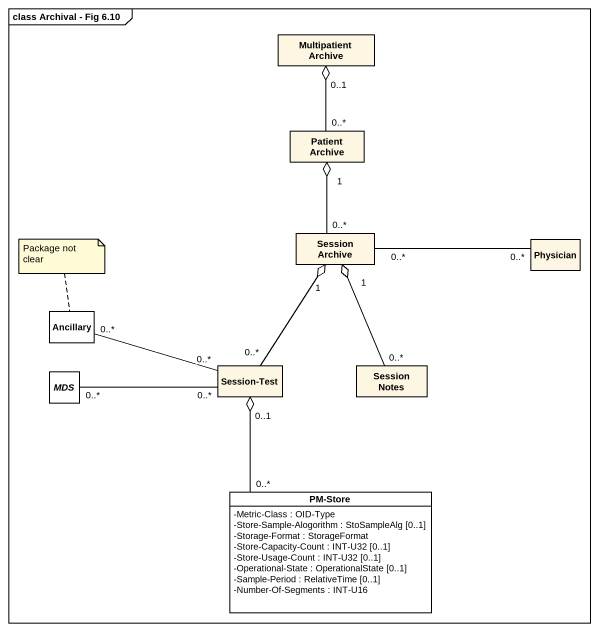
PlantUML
@startuml
mainframe class Archival - Fig 6.10
hide circle
hide empty members
skinparam classAttributeIconSize 0
class "Multipatient Archive" as Multipatient_Archive
class "Patient Archive" as Patient_Archive
class "Session Archive" as Session_Archive
class Physician
class Ancillary #FFFFFF
abstract class MDS #FFFFFF
class "Session-Test" as Session_Test
class "Session Notes" as Session_Notes
class "PM-Store" as PM_Store #FFFFFF {
  -Metric-Class : OID-Type
  -Store-Sample-Alogorithm : StoSampleAlg [0..1]
  -Storage-Format : StorageFormat
  -Store-Capacity-Count : INT-U32 [0..1]
  -Store-Usage-Count : INT-U32 [0..1]
  -Operational-State : OperationalState [0..1]
  -Sample-Period : RelativeTime [0..1]
  -Number-Of-Segments : INT-U16
}
Multipatient_Archive "0..1" o-- "0..*" Patient_Archive
Patient_Archive "1" o-- "0..*" Session_Archive
Session_Archive "0..*" -right- "0..*" Physician
Session_Archive "1" o-- "0..*" Session_Test
Session_Archive "1" o-- "0..*" Session_Notes
MDS "0..*" -right- "0..*" Session_Test
Session_Test "0..*" -left- "0..*" Ancillary
Session_Test "0..1" o-- "0..*" PM_Store
note top of Ancillary : Package not clear
@enduml
